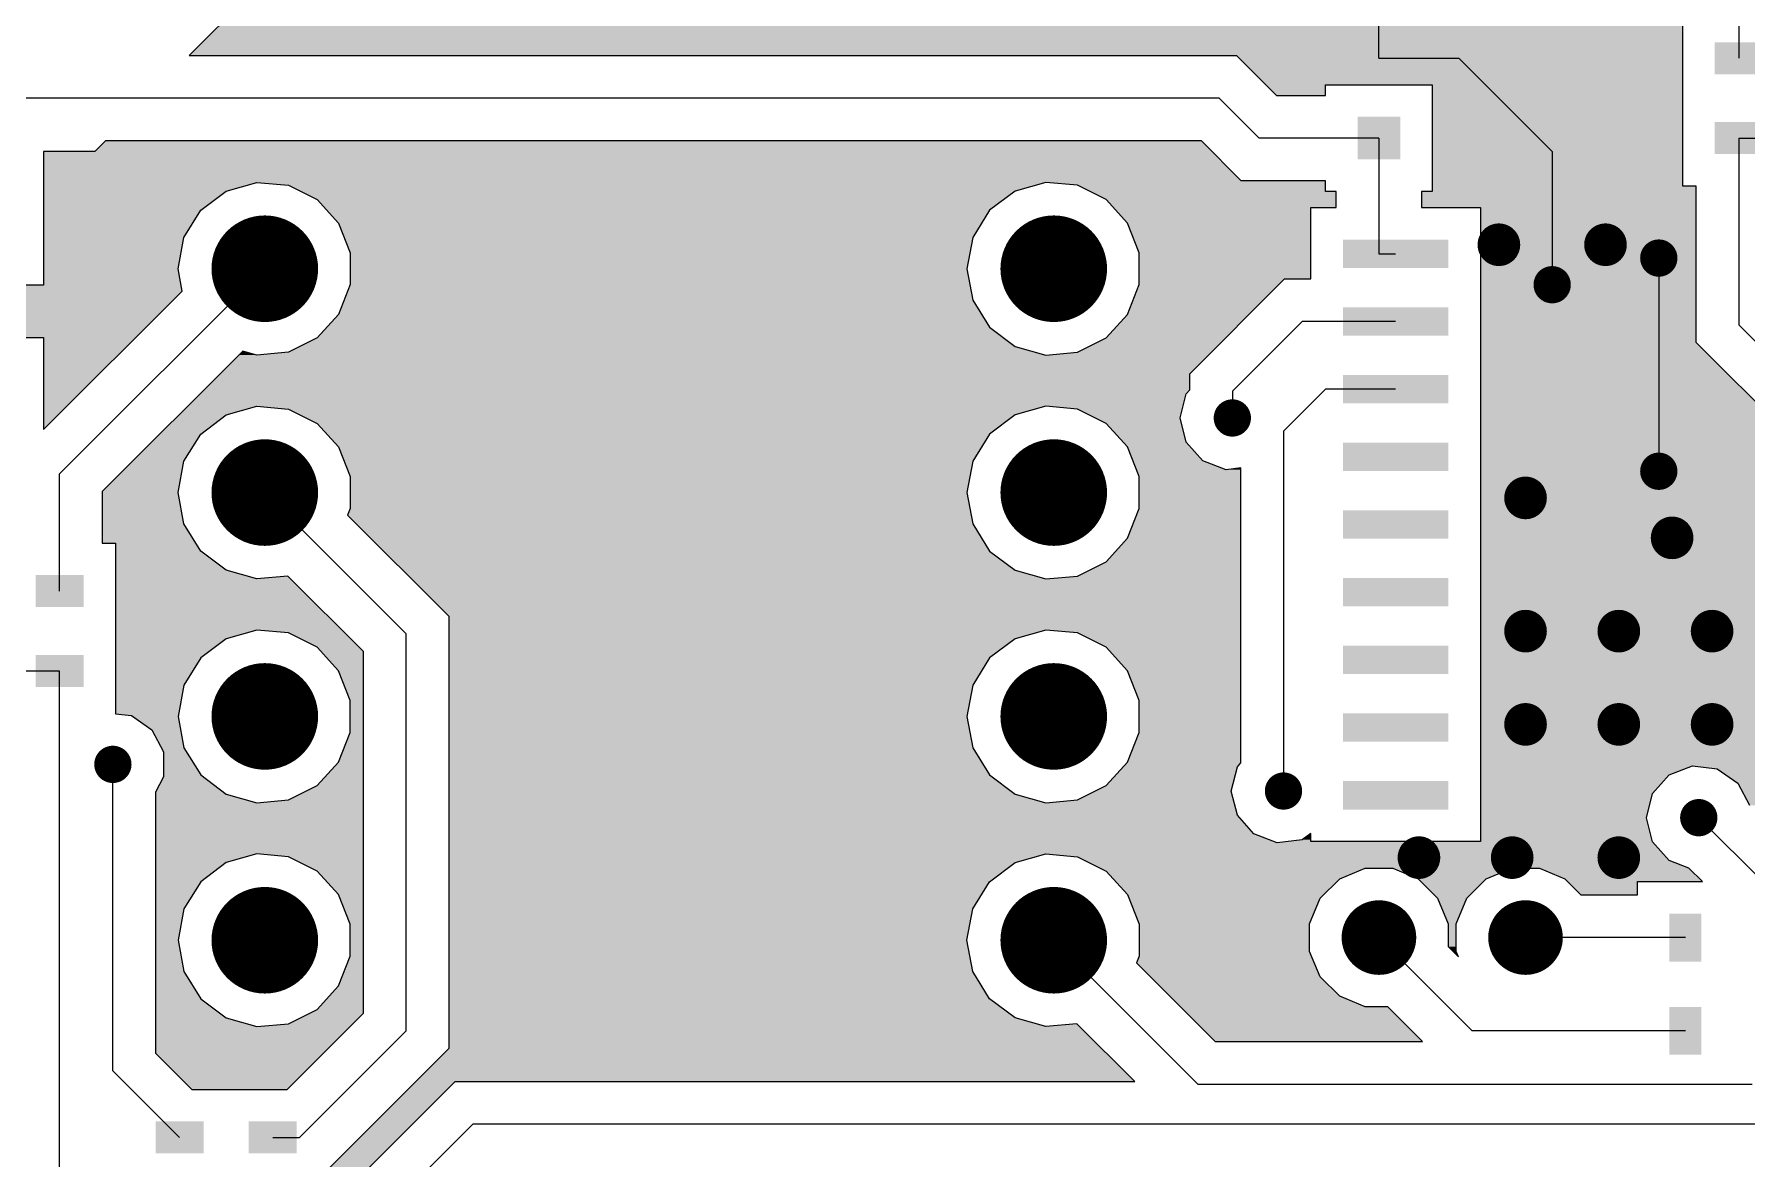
# Model space of a CAD drawing. Extents: x 295 to 953, y 10 to 290.
# Drawn here: x 784.4 to 837.4, y 114 to 148.9 of the extents above; entities that cross this region are included whole.
import ezdxf

# ---------------------------------------------------------------- set-up
doc = ezdxf.new("R2010")
doc.units = 0
doc.header["$LTSCALE"] = 5
doc.header["$MEASUREMENT"] = 0
doc.layers.get('0').update_dxf_attribs({"linetype": 'CONTINUOUS', "lineweight": 25})
doc.layers.add('16_COMP_GBR', color=1, linetype='CONTINUOUS')

msp = doc.modelspace()

# ---------------------------------------------------------------- linework, layer by layer
for points, const_width in [([(790.68, 141.595, 1), (792.33, 141.595, 1)], 1.65), ([(815.1, 141.595, 1), (816.75, 141.595, 1)], 1.65), ([(829.373, 142.338, 1), (830.033, 142.338, 1)], 0.66), ([(832.673, 142.338, 1), (833.333, 142.338, 1)], 0.66), ([(834.364, 141.925, 1), (834.941, 141.925, 1)], 0.577), ([(831.064, 141.1, 1), (831.641, 141.1, 1)], 0.577), ([(821.164, 136.975, 1), (821.741, 136.975, 1)], 0.577), ([(790.68, 134.665, 1), (792.33, 134.665, 1)], 1.65), ([(815.1, 134.665, 1), (816.75, 134.665, 1)], 1.65), ([(834.364, 135.325, 1), (834.941, 135.325, 1)], 0.577), ([(830.198, 134.5, 1), (830.858, 134.5, 1)], 0.66), ([(834.735, 133.263, 1), (835.395, 133.263, 1)], 0.66), ([(830.198, 130.375, 1), (830.858, 130.375, 1)], 0.66), ([(833.085, 130.375, 1), (833.745, 130.375, 1)], 0.66), ([(835.973, 130.375, 1), (836.633, 130.375, 1)], 0.66), ([(790.68, 127.735, 1), (792.33, 127.735, 1)], 1.65), ([(815.1, 127.735, 1), (816.75, 127.735, 1)], 1.65), ([(830.198, 127.488, 1), (830.858, 127.488, 1)], 0.66), ([(833.085, 127.488, 1), (833.745, 127.488, 1)], 0.66), ([(835.973, 127.488, 1), (836.633, 127.488, 1)], 0.66), ([(786.514, 126.25, 1), (787.091, 126.25, 1)], 0.577), ([(822.748, 125.425, 1), (823.325, 125.425, 1)], 0.577), ([(835.601, 124.6, 1), (836.179, 124.6, 1)], 0.577), ([(826.898, 123.363, 1), (827.558, 123.363, 1)], 0.66), ([(829.785, 123.363, 1), (830.445, 123.363, 1)], 0.66), ([(833.085, 123.363, 1), (833.745, 123.363, 1)], 0.66), ([(790.68, 120.805, 1), (792.33, 120.805, 1)], 1.65), ([(815.1, 120.805, 1), (816.75, 120.805, 1)], 1.65), ([(825.413, 120.888, 1), (826.568, 120.888, 1)], 1.155), ([(829.95, 120.888, 1), (831.105, 120.888, 1)], 1.155)]:
    msp.add_lwpolyline(points, format="xyb", close=True, dxfattribs=dict(const_width=const_width))
for points in [[(826.65, 148.773), (826.65, 147.453), (825.33, 148.773), (825.33, 147.453)], [(837.87, 148.608), (837.87, 147.618), (836.385, 148.608), (836.385, 147.618)], [(826.65, 146.298), (826.65, 144.978), (825.33, 146.298), (825.33, 144.978)], [(837.87, 146.133), (837.87, 145.143), (836.385, 146.133), (836.385, 145.143)], [(828.142, 142.497), (828.142, 141.617), (824.874, 142.497), (824.874, 141.617)], [(828.142, 140.401), (828.142, 139.522), (824.874, 140.401), (824.874, 139.522)], [(828.142, 138.306), (828.142, 137.426), (824.874, 138.306), (824.874, 137.426)], [(828.142, 136.21), (828.142, 135.331), (824.874, 136.21), (824.874, 135.331)], [(828.142, 134.115), (828.142, 133.235), (824.874, 134.115), (824.874, 133.235)], [(785.895, 132.108), (785.895, 131.118), (784.41, 132.108), (784.41, 131.118)], [(828.142, 132.019), (828.142, 131.14), (824.874, 132.019), (824.874, 131.14)], [(828.142, 129.924), (828.142, 129.044), (824.874, 129.924), (824.874, 129.044)], [(785.895, 129.633), (785.895, 128.643), (784.41, 129.633), (784.41, 128.643)], [(828.142, 127.828), (828.142, 126.949), (824.874, 127.828), (824.874, 126.949)], [(828.142, 125.733), (828.142, 124.853), (824.874, 125.733), (824.874, 124.853)], [(835.973, 121.63), (835.973, 120.145), (834.983, 121.63), (834.983, 120.145)], [(835.973, 118.742), (835.973, 117.258), (834.983, 118.742), (834.983, 117.258)], [(789.608, 115.195), (789.608, 114.205), (788.123, 115.195), (788.123, 114.205)], [(792.495, 115.195), (792.495, 114.205), (791.01, 115.195), (791.01, 114.205)]]:
    msp.add_solid(points)
at = {"layer": '16_COMP_GBR', "color": 7}
for p, q in [((837.128, 155.538), (837.128, 148.113)), ((796.011, 155.043), (789.165, 148.195)), ((825.99, 148.113), (825.99, 149.763)), ((835.395, 144.153), (835.395, 149.598)), ((789.165, 148.195), (821.586, 148.195)), ((821.586, 148.195), (822.824, 146.958)), ((825.99, 148.113), (828.465, 148.113)), ((831.353, 145.225), (828.465, 148.113)), ((785.565, 146.875), (782.265, 146.875)), ((821.04, 146.875), (785.565, 146.875)), ((821.04, 146.875), (822.278, 145.638)), ((822.824, 146.958), (824.34, 146.958)), ((824.34, 147.288), (827.64, 147.288)), ((824.34, 146.958), (824.34, 147.288)), ((827.64, 147.288), (827.64, 143.988)), ((786.578, 145.555), (786.248, 145.225)), ((820.494, 145.555), (786.578, 145.555)), ((821.731, 144.318), (820.494, 145.555)), ((825.99, 145.638), (822.278, 145.638)), ((825.99, 145.638), (825.99, 142.057)), ((837.128, 145.638), (840.015, 145.638)), ((837.128, 145.638), (837.128, 139.863)), ((784.659, 145.225), (784.659, 141.087)), ((786.248, 145.225), (784.659, 145.225)), ((831.353, 145.225), (831.353, 141.1)), ((790.307, 143.999), (791.258, 144.27)), ((791.258, 144.27), (792.241, 144.179)), ((792.241, 144.179), (793.124, 143.738)), ((815.678, 144.27), (814.727, 143.999)), ((816.661, 144.179), (815.678, 144.27)), ((817.544, 143.738), (816.661, 144.179)), ((824.34, 144.318), (821.731, 144.318)), ((824.34, 143.988), (824.34, 144.318)), ((789.52, 143.405), (790.307, 143.999)), ((793.124, 143.738), (793.789, 143.009)), ((814.727, 143.999), (813.94, 143.405)), ((818.209, 143.009), (817.544, 143.738)), ((824.67, 143.988), (824.34, 143.988)), ((824.67, 143.488), (824.67, 143.988)), ((827.31, 143.988), (827.31, 143.488)), ((827.64, 143.988), (827.31, 143.988)), ((835.808, 144.153), (835.395, 144.153)), ((835.808, 139.316), (835.808, 144.153)), ((789, 142.565), (789.52, 143.405)), ((813.94, 143.405), (813.42, 142.565)), ((823.883, 143.488), (824.67, 143.488)), ((823.883, 141.281), (823.883, 143.488)), ((827.31, 143.488), (829.132, 143.488)), ((829.132, 143.488), (829.132, 123.864)), ((793.789, 143.009), (794.145, 142.088)), ((818.565, 142.088), (818.209, 143.009)), ((788.819, 141.595), (789, 142.565)), ((794.145, 142.088), (794.145, 141.102)), ((813.42, 142.565), (813.239, 141.595)), ((818.565, 141.102), (818.565, 142.088)), ((825.99, 142.057), (826.508, 142.057)), ((791.505, 141.595), (785.153, 135.243)), ((788.948, 140.905), (788.819, 141.595)), ((813.239, 141.595), (813.42, 140.625)), ((834.653, 141.925), (834.653, 135.325)), ((784.659, 141.087), (779.871, 141.087)), ((794.145, 141.102), (793.789, 140.181)), ((818.209, 140.181), (818.565, 141.102)), ((820.133, 138.346), (823.068, 141.281)), ((823.068, 141.281), (823.883, 141.281)), ((784.659, 136.615), (788.948, 140.905)), ((813.42, 140.625), (813.94, 139.785)), ((793.789, 140.181), (793.124, 139.452)), ((817.544, 139.452), (818.209, 140.181)), ((821.453, 137.8), (823.614, 139.962)), ((826.508, 139.962), (823.614, 139.962)), ((779.871, 139.463), (784.659, 139.463)), ((784.659, 139.463), (784.659, 136.615)), ((793.124, 139.452), (792.241, 139.011)), ((813.94, 139.785), (814.727, 139.191)), ((816.661, 139.011), (817.544, 139.452)), ((839.124, 137.866), (837.128, 139.863)), ((790.822, 139.044), (786.473, 134.696)), ((791.258, 138.92), (790.822, 139.044)), ((792.241, 139.011), (791.258, 138.92)), ((814.727, 139.191), (815.678, 138.92)), ((815.678, 138.92), (816.661, 139.011)), ((838.578, 136.546), (835.808, 139.316)), ((820.024, 137.726), (820.133, 137.849)), ((820.133, 137.849), (820.133, 138.346)), ((823.037, 136.563), (824.34, 137.866)), ((826.508, 137.866), (824.34, 137.866)), ((790.307, 137.069), (791.258, 137.34)), ((791.258, 137.34), (792.241, 137.249)), ((815.678, 137.34), (814.727, 137.069)), ((816.661, 137.249), (815.678, 137.34)), ((819.837, 136.975), (820.024, 137.726)), ((821.453, 137.8), (821.453, 136.975)), ((789.52, 136.475), (790.307, 137.069)), ((792.241, 137.249), (793.124, 136.808)), ((793.124, 136.808), (793.789, 136.079)), ((814.727, 137.069), (813.94, 136.475)), ((817.544, 136.808), (816.661, 137.249)), ((818.209, 136.079), (817.544, 136.808)), ((820.024, 136.224), (819.837, 136.975)), ((789, 135.635), (789.52, 136.475)), ((813.94, 136.475), (813.42, 135.635)), ((823.037, 136.563), (823.037, 125.425)), ((793.789, 136.079), (794.145, 135.158)), ((818.565, 135.158), (818.209, 136.079)), ((820.535, 135.647), (820.024, 136.224)), ((785.153, 131.613), (785.153, 135.243)), ((788.819, 134.665), (789, 135.635)), ((813.42, 135.635), (813.239, 134.665)), ((821.258, 135.373), (820.535, 135.647)), ((821.717, 135.427), (821.258, 135.373)), ((821.717, 126.299), (821.717, 135.427)), ((786.473, 134.696), (786.473, 133.098)), ((789, 133.695), (788.819, 134.665)), ((791.505, 134.665), (795.878, 130.293)), ((794.145, 135.158), (794.145, 134.172)), ((813.239, 134.665), (813.42, 133.695)), ((818.565, 134.172), (818.565, 135.158)), ((794.145, 134.172), (794.068, 133.97)), ((818.209, 133.251), (818.565, 134.172)), ((789.52, 132.855), (789, 133.695)), ((794.068, 133.97), (797.198, 130.839)), ((813.42, 133.695), (813.94, 132.855)), ((786.473, 133.098), (786.885, 133.098)), ((786.885, 133.098), (786.885, 127.819)), ((817.544, 132.522), (818.209, 133.251)), ((790.307, 132.261), (789.52, 132.855)), ((813.94, 132.855), (814.727, 132.261)), ((816.661, 132.081), (817.544, 132.522)), ((791.258, 131.99), (790.307, 132.261)), ((792.223, 132.079), (791.258, 131.99)), ((794.558, 129.746), (792.223, 132.079)), ((814.727, 132.261), (815.678, 131.99)), ((815.678, 131.99), (816.661, 132.081)), ((791.258, 130.41), (790.307, 130.139)), ((792.241, 130.319), (791.258, 130.41)), ((797.198, 130.839), (797.198, 117.454)), ((815.678, 130.41), (814.727, 130.139)), ((816.661, 130.319), (815.678, 130.41)), ((790.307, 130.139), (789.52, 129.545)), ((793.124, 129.878), (792.241, 130.319)), ((793.789, 129.149), (793.124, 129.878)), ((795.878, 118), (795.878, 130.293)), ((814.727, 130.139), (813.94, 129.545)), ((817.544, 129.878), (816.661, 130.319)), ((818.209, 129.149), (817.544, 129.878)), ((789.52, 129.545), (789, 128.705)), ((794.558, 118.546), (794.558, 129.746)), ((813.94, 129.545), (813.42, 128.705)), ((785.153, 129.138), (781.853, 129.138)), ((785.153, 111.4), (785.153, 129.138)), ((794.145, 128.228), (793.789, 129.149)), ((818.565, 128.228), (818.209, 129.149)), ((789, 128.705), (788.819, 127.735)), ((813.42, 128.705), (813.239, 127.735)), ((786.885, 127.819), (787.375, 127.76)), ((787.375, 127.76), (788.012, 127.321)), ((794.145, 127.242), (794.145, 128.228)), ((818.565, 127.242), (818.565, 128.228)), ((788.012, 127.321), (788.37, 126.636)), ((788.819, 127.735), (789, 126.765)), ((793.789, 126.321), (794.145, 127.242)), ((813.239, 127.735), (813.42, 126.765)), ((818.209, 126.321), (818.565, 127.242)), ((789, 126.765), (789.52, 125.925)), ((813.42, 126.765), (813.94, 125.925)), ((786.803, 116.763), (786.803, 126.25)), ((788.37, 126.636), (788.37, 125.864)), ((793.124, 125.592), (793.789, 126.321)), ((817.544, 125.592), (818.209, 126.321)), ((821.421, 125.425), (821.608, 126.176)), ((821.608, 126.176), (821.717, 126.299)), ((834.973, 125.928), (835.695, 126.204)), ((835.695, 126.204), (836.463, 126.11)), ((788.37, 125.864), (788.123, 125.392)), ((789.52, 125.925), (790.307, 125.331)), ((813.94, 125.925), (814.727, 125.331)), ((834.461, 125.351), (834.973, 125.928)), ((836.463, 126.11), (837.099, 125.671)), ((837.099, 125.671), (837.458, 124.986)), ((788.123, 125.392), (788.123, 117.309)), ((790.307, 125.331), (791.258, 125.06)), ((791.258, 125.06), (792.241, 125.151)), ((792.241, 125.151), (793.124, 125.592)), ((814.727, 125.331), (815.678, 125.06)), ((815.678, 125.06), (816.661, 125.151)), ((816.661, 125.151), (817.544, 125.592)), ((821.608, 124.674), (821.421, 125.425)), ((834.275, 124.6), (834.461, 125.351)), ((822.119, 124.097), (821.608, 124.674)), ((834.461, 123.849), (834.275, 124.6)), ((835.89, 124.6), (837.953, 122.538)), ((822.842, 123.823), (822.119, 124.097)), ((823.883, 124.105), (823.609, 123.915)), ((823.883, 123.864), (823.883, 124.105)), ((823.609, 123.915), (822.842, 123.823)), ((829.132, 123.864), (823.883, 123.864)), ((834.973, 123.272), (834.461, 123.849)), ((790.307, 123.209), (789.52, 122.615)), ((791.258, 123.48), (790.307, 123.209)), ((792.241, 123.389), (791.258, 123.48)), ((793.124, 122.948), (792.241, 123.389)), ((813.94, 122.615), (814.727, 123.209)), ((814.727, 123.209), (815.678, 123.48)), ((815.678, 123.48), (816.661, 123.389)), ((816.661, 123.389), (817.544, 122.948)), ((824.776, 122.706), (825.563, 123.032)), ((825.563, 123.032), (826.417, 123.032)), ((826.417, 123.032), (827.206, 122.706)), ((829.313, 122.706), (830.1, 123.032)), ((830.1, 123.032), (830.955, 123.032)), ((830.955, 123.032), (831.744, 122.706)), ((835.583, 123.039), (834.973, 123.272)), ((836.004, 122.62), (835.583, 123.039)), ((789.52, 122.615), (789, 121.775)), ((793.789, 122.219), (793.124, 122.948)), ((813.42, 121.775), (813.94, 122.615)), ((817.544, 122.948), (818.209, 122.219)), ((824.172, 122.104), (824.776, 122.706)), ((827.206, 122.706), (827.808, 122.104)), ((828.709, 122.104), (829.313, 122.706)), ((831.744, 122.706), (832.242, 122.208)), ((833.993, 122.62), (836.004, 122.62)), ((833.993, 122.208), (833.993, 122.62)), ((794.145, 121.298), (793.789, 122.219)), ((818.209, 122.219), (818.565, 121.298)), ((823.845, 121.315), (824.172, 122.104)), ((827.808, 122.104), (828.135, 121.315)), ((828.383, 121.315), (828.709, 122.104)), ((832.242, 122.208), (833.993, 122.208)), ((789, 121.775), (788.819, 120.805)), ((813.239, 120.805), (813.42, 121.775)), ((794.145, 120.312), (794.145, 121.298)), ((818.565, 121.298), (818.565, 120.312)), ((823.845, 120.46), (823.845, 121.315)), ((825.99, 120.888), (828.878, 118)), ((828.135, 121.315), (828.135, 120.609)), ((828.383, 120.46), (828.383, 121.315)), ((835.478, 120.888), (830.528, 120.888)), ((788.819, 120.805), (789, 119.835)), ((813.42, 119.835), (813.239, 120.805)), ((815.925, 120.805), (820.38, 116.35)), ((824.172, 119.673), (823.845, 120.46)), ((828.135, 120.609), (828.452, 120.292)), ((828.452, 120.292), (828.383, 120.46)), ((789, 119.835), (789.52, 118.995)), ((793.789, 119.391), (794.145, 120.312)), ((813.94, 118.995), (813.42, 119.835)), ((818.565, 120.312), (818.488, 120.11)), ((818.488, 120.11), (820.926, 117.67)), ((793.124, 118.662), (793.789, 119.391)), ((824.776, 119.069), (824.172, 119.673)), ((789.52, 118.995), (790.307, 118.401)), ((814.727, 118.401), (813.94, 118.995)), ((825.563, 118.742), (824.776, 119.069)), ((826.269, 118.742), (825.563, 118.742)), ((827.34, 117.67), (826.269, 118.742)), ((790.307, 118.401), (791.258, 118.13)), ((791.258, 118.13), (792.241, 118.221)), ((792.196, 116.185), (794.558, 118.546)), ((792.241, 118.221), (793.124, 118.662)), ((815.678, 118.13), (814.727, 118.401)), ((816.643, 118.219), (815.678, 118.13)), ((818.43, 116.432), (816.643, 118.219)), ((795.878, 118), (792.578, 114.7)), ((835.478, 118), (828.878, 118)), ((788.123, 117.309), (789.248, 116.185)), ((797.198, 117.454), (793.485, 113.741)), ((820.926, 117.67), (827.34, 117.67)), ((788.865, 114.7), (786.803, 116.763)), ((789.248, 116.185), (792.196, 116.185)), ((794.506, 113.545), (797.394, 116.432)), ((797.394, 116.432), (818.43, 116.432)), ((820.38, 116.35), (837.54, 116.35)), ((795.053, 112.225), (797.94, 115.113)), ((842.078, 115.113), (797.94, 115.113)), ((791.753, 114.7), (792.578, 114.7))]:
    msp.add_line(p, q, dxfattribs=at)
for points in [[(789.165, 148.195), (790.12, 149.15), (835.395, 148.195), (835.395, 149.15)], [(822.494, 147.288), (821.586, 148.195), (835.395, 147.288), (835.395, 148.195)], [(822.494, 147.287), (822.494, 147.288), (824.34, 147.287), (827.64, 147.288)], [(822.824, 146.958), (822.494, 147.287), (824.34, 146.958), (824.34, 147.287)], [(827.64, 144.153), (827.64, 147.288), (835.395, 144.153), (835.395, 147.288)], [(786.248, 145.225), (786.578, 145.555), (820.824, 145.225), (820.494, 145.555)], [(786.578, 145.555), (786.578, 145.555), (815.678, 145.555), (786.578, 145.555)], [(784.659, 144.318), (784.659, 145.225), (821.731, 144.318), (820.824, 145.225)], [(784.659, 144.317), (784.659, 144.318), (824.34, 144.317), (821.731, 144.318)], [(784.659, 144.27), (784.659, 144.317), (824.34, 144.27), (824.34, 144.317)], [(784.659, 143.999), (784.659, 144.27), (790.307, 143.999), (791.258, 144.27)], [(792.241, 144.179), (791.258, 144.27), (815.359, 144.179), (815.678, 144.27)], [(792.601, 143.999), (792.241, 144.179), (814.727, 143.999), (815.359, 144.179)], [(816.661, 144.179), (815.678, 144.27), (824.34, 144.179), (824.34, 144.27)], [(817.044, 143.988), (816.661, 144.179), (824.34, 143.988), (824.34, 144.179)], [(784.659, 143.405), (784.659, 143.999), (789.52, 143.405), (790.307, 143.999)], [(793.124, 143.738), (792.601, 143.999), (814.382, 143.738), (814.727, 143.999)], [(793.428, 143.405), (793.124, 143.738), (813.94, 143.405), (814.382, 143.738)], [(817.045, 143.987), (817.044, 143.988), (824.67, 143.987), (824.34, 143.988)], [(817.544, 143.738), (817.045, 143.987), (824.67, 143.738), (824.67, 143.987)], [(817.772, 143.488), (817.544, 143.738), (824.67, 143.488), (824.67, 143.738)], [(827.31, 143.488), (827.31, 143.988), (835.808, 143.488), (835.808, 143.988)], [(827.64, 144.152), (827.64, 144.153), (835.808, 144.152), (835.395, 144.153)], [(827.64, 143.988), (827.64, 144.152), (835.808, 143.988), (835.808, 144.152)], [(784.659, 142.565), (784.659, 143.405), (789, 142.565), (789.52, 143.405)], [(793.789, 143.009), (793.428, 143.405), (813.695, 143.009), (813.94, 143.405)], [(818.209, 143.009), (817.772, 143.488), (823.883, 143.009), (823.883, 143.488)], [(817.772, 143.488), (817.772, 143.488), (823.883, 143.488), (824.67, 143.488)], [(829.132, 139.316), (829.132, 143.488), (835.808, 139.316), (835.808, 143.488)], [(793.96, 142.565), (793.789, 143.009), (813.42, 142.565), (813.695, 143.009)], [(818.565, 142.088), (818.209, 143.009), (823.883, 142.088), (823.883, 143.009)], [(784.659, 141.595), (784.659, 142.565), (788.819, 141.595), (789, 142.565)], [(794.145, 142.088), (793.96, 142.565), (813.331, 142.088), (813.42, 142.565)], [(794.145, 141.595), (794.145, 142.088), (813.239, 141.595), (813.331, 142.088)], [(818.565, 141.281), (818.565, 142.088), (823.883, 141.281), (823.883, 142.088)], [(784.659, 141.087), (784.659, 141.595), (788.914, 141.087), (788.819, 141.595)], [(794.145, 141.102), (794.145, 141.595), (813.331, 141.102), (813.239, 141.595)], [(774.51, 140.905), (774.51, 141.087), (788.948, 140.905), (788.914, 141.087)], [(793.96, 140.625), (794.145, 141.102), (813.42, 140.625), (813.331, 141.102)], [(818.209, 140.181), (818.565, 141.102), (821.967, 140.181), (822.888, 141.102)], [(818.565, 141.281), (818.565, 141.281), (823.068, 141.281), (823.883, 141.281)], [(818.565, 141.102), (818.565, 141.281), (822.888, 141.102), (823.068, 141.281)], [(774.51, 139.463), (774.51, 140.905), (787.506, 139.463), (788.948, 140.905)], [(793.789, 140.181), (793.96, 140.625), (813.695, 140.181), (813.42, 140.625)], [(793.428, 139.785), (793.789, 140.181), (813.94, 139.785), (813.695, 140.181)], [(817.544, 139.452), (818.209, 140.181), (821.238, 139.452), (821.967, 140.181)], [(774.51, 139.463), (774.51, 139.463), (779.871, 139.463), (784.659, 139.463)], [(784.659, 136.615), (784.659, 139.463), (784.659, 136.615), (787.506, 139.463)], [(792.601, 139.191), (793.124, 139.452), (814.727, 139.191), (814.382, 139.452)], [(793.124, 139.452), (793.428, 139.785), (814.382, 139.452), (813.94, 139.785)], [(816.661, 139.011), (817.544, 139.452), (820.798, 139.011), (821.238, 139.452)], [(790.124, 138.346), (790.698, 138.92), (820.133, 138.346), (820.707, 138.92)], [(790.698, 138.92), (790.822, 139.044), (791.258, 138.92), (790.822, 139.044)], [(790.698, 138.92), (790.698, 138.92), (815.678, 138.92), (815.677, 138.92)], [(791.258, 138.92), (792.241, 139.011), (815.677, 138.92), (815.359, 139.011)], [(792.241, 139.011), (792.601, 139.191), (815.359, 139.011), (814.727, 139.191)], [(815.678, 138.92), (816.661, 139.011), (820.707, 138.92), (820.798, 139.011)], [(829.132, 136.546), (829.132, 139.316), (838.578, 136.546), (835.808, 139.316)], [(789.503, 137.726), (789.627, 137.849), (820.024, 137.726), (820.133, 137.849)], [(789.627, 137.849), (790.124, 138.346), (820.133, 137.849), (820.133, 138.346)], [(788.846, 137.069), (789.117, 137.34), (790.307, 137.069), (791.258, 137.34)], [(789.117, 137.34), (789.503, 137.726), (819.928, 137.34), (820.024, 137.726)], [(792.241, 137.249), (791.258, 137.34), (815.359, 137.249), (815.678, 137.34)], [(816.661, 137.249), (815.678, 137.34), (819.905, 137.249), (819.928, 137.34)], [(788.252, 136.475), (788.846, 137.069), (789.52, 136.475), (790.307, 137.069)], [(792.601, 137.069), (792.241, 137.249), (814.727, 137.069), (815.359, 137.249)], [(793.124, 136.808), (792.601, 137.069), (814.382, 136.808), (814.727, 137.069)], [(793.428, 136.475), (793.124, 136.808), (813.94, 136.475), (814.382, 136.808)], [(817.21, 136.975), (816.661, 137.249), (819.837, 136.975), (819.905, 137.249)], [(817.544, 136.808), (817.21, 136.975), (819.879, 136.808), (819.837, 136.975)], [(818.076, 136.224), (817.544, 136.808), (820.024, 136.224), (819.879, 136.808)], [(787.412, 135.635), (788.252, 136.475), (789, 135.635), (789.52, 136.475)], [(793.789, 136.079), (793.428, 136.475), (813.695, 136.079), (813.94, 136.475)], [(829.132, 126.204), (829.132, 136.546), (839.348, 126.204), (839.348, 136.546)], [(829.132, 136.546), (829.132, 136.546), (839.348, 136.546), (838.578, 136.546)], [(793.96, 135.635), (793.789, 136.079), (813.42, 135.635), (813.695, 136.079)], [(818.209, 136.079), (818.076, 136.224), (820.152, 136.079), (820.024, 136.224)], [(818.376, 135.647), (818.209, 136.079), (820.535, 135.647), (820.152, 136.079)], [(786.473, 134.696), (787.412, 135.635), (788.825, 134.696), (789, 135.635)], [(794.145, 135.158), (793.96, 135.635), (813.331, 135.158), (813.42, 135.635)], [(818.482, 135.373), (818.376, 135.647), (821.258, 135.373), (820.535, 135.647)], [(818.565, 135.158), (818.482, 135.373), (821.717, 135.158), (821.717, 135.373)], [(821.258, 135.373), (821.717, 135.427), (821.717, 135.373), (821.717, 135.427)], [(786.473, 134.665), (786.473, 134.696), (788.819, 134.665), (788.825, 134.696)], [(786.473, 133.695), (786.473, 134.665), (789, 133.695), (788.819, 134.665)], [(794.145, 134.665), (794.145, 135.158), (813.239, 134.665), (813.331, 135.158)], [(794.145, 134.172), (794.145, 134.665), (813.331, 134.172), (813.239, 134.665)], [(818.565, 134.172), (818.565, 135.158), (821.717, 134.172), (821.717, 135.158)], [(794.068, 133.97), (794.145, 134.172), (813.369, 133.97), (813.331, 134.172)], [(818.209, 133.251), (818.565, 134.172), (821.717, 133.251), (821.717, 134.172)], [(786.473, 133.098), (786.473, 133.695), (789.37, 133.098), (789, 133.695)], [(794.343, 133.695), (794.068, 133.97), (813.42, 133.695), (813.369, 133.97)], [(795.182, 132.855), (794.343, 133.695), (813.94, 132.855), (813.42, 133.695)], [(786.885, 132.855), (786.885, 133.098), (789.52, 132.855), (789.37, 133.098)], [(817.544, 132.522), (818.209, 133.251), (821.717, 132.522), (821.717, 133.251)], [(786.885, 132.261), (786.885, 132.855), (790.307, 132.261), (789.52, 132.855)], [(795.776, 132.261), (795.182, 132.855), (814.727, 132.261), (813.94, 132.855)], [(816.661, 132.081), (817.544, 132.522), (821.717, 132.081), (821.717, 132.522)], [(786.885, 131.99), (786.885, 132.261), (791.258, 131.99), (790.307, 132.261)], [(786.885, 130.41), (786.885, 131.99), (793.894, 130.41), (792.312, 131.99)], [(791.258, 131.99), (792.223, 132.079), (792.312, 131.99), (792.223, 132.079)], [(796.047, 131.99), (795.776, 132.261), (815.678, 131.99), (814.727, 132.261)], [(797.198, 130.839), (796.047, 131.99), (821.717, 130.839), (821.717, 131.99)], [(815.678, 131.99), (816.661, 132.081), (821.717, 131.99), (821.717, 132.081)], [(786.885, 130.139), (786.885, 130.41), (790.307, 130.139), (791.258, 130.41)], [(792.241, 130.319), (791.258, 130.41), (793.985, 130.319), (793.894, 130.41)], [(797.198, 130.41), (797.198, 130.839), (821.717, 130.41), (821.717, 130.839)], [(797.198, 130.139), (797.198, 130.41), (814.727, 130.139), (815.678, 130.41)], [(816.661, 130.319), (815.678, 130.41), (821.717, 130.319), (821.717, 130.41)], [(786.885, 129.545), (786.885, 130.139), (789.52, 129.545), (790.307, 130.139)], [(793.124, 129.878), (792.241, 130.319), (794.425, 129.878), (793.985, 130.319)], [(793.244, 129.746), (793.124, 129.878), (794.558, 129.746), (794.425, 129.878)], [(797.198, 129.545), (797.198, 130.139), (813.94, 129.545), (814.727, 130.139)], [(817.544, 129.878), (816.661, 130.319), (821.717, 129.878), (821.717, 130.319)], [(818.209, 129.149), (817.544, 129.878), (821.717, 129.149), (821.717, 129.878)], [(786.885, 128.705), (786.885, 129.545), (789, 128.705), (789.52, 129.545)], [(793.789, 129.149), (793.244, 129.746), (794.558, 129.149), (794.558, 129.746)], [(797.198, 128.705), (797.198, 129.545), (813.42, 128.705), (813.94, 129.545)], [(794.145, 128.228), (793.789, 129.149), (794.558, 128.228), (794.558, 129.149)], [(818.565, 128.228), (818.209, 129.149), (821.717, 128.228), (821.717, 129.149)], [(786.885, 127.819), (786.885, 128.705), (788.835, 127.819), (789, 128.705)], [(797.198, 127.735), (797.198, 128.705), (813.239, 127.735), (813.42, 128.705)], [(787.375, 127.76), (786.885, 127.819), (788.823, 127.76), (788.835, 127.819)], [(787.411, 127.735), (787.375, 127.76), (788.819, 127.735), (788.823, 127.76)], [(794.145, 127.242), (794.145, 128.228), (794.558, 127.242), (794.558, 128.228)], [(818.565, 127.242), (818.565, 128.228), (821.717, 127.242), (821.717, 128.228)], [(788.012, 127.321), (787.411, 127.735), (788.896, 127.321), (788.819, 127.735)], [(788.303, 126.765), (788.012, 127.321), (789, 126.765), (788.896, 127.321)], [(793.789, 126.321), (794.145, 127.242), (794.558, 126.321), (794.558, 127.242)], [(797.198, 126.765), (797.198, 127.735), (813.42, 126.765), (813.239, 127.735)], [(818.209, 126.321), (818.565, 127.242), (821.717, 126.321), (821.717, 127.242)], [(788.37, 126.636), (788.303, 126.765), (789.08, 126.636), (789, 126.765)], [(797.198, 125.925), (797.198, 126.765), (813.94, 125.925), (813.42, 126.765)], [(788.37, 125.925), (788.37, 126.636), (789.52, 125.925), (789.08, 126.636)], [(793.124, 125.592), (793.789, 126.321), (794.558, 125.592), (794.558, 126.321)], [(817.544, 125.592), (818.076, 126.176), (821.463, 125.592), (821.608, 126.176)], [(818.076, 126.176), (818.189, 126.299), (821.608, 126.176), (821.717, 126.299)], [(818.189, 126.299), (818.209, 126.321), (821.717, 126.299), (821.717, 126.321)], [(829.132, 125.928), (829.132, 126.204), (834.973, 125.928), (835.695, 126.204)], [(836.463, 126.11), (835.695, 126.204), (839.348, 126.11), (839.348, 126.204)], [(788.123, 125.392), (788.37, 125.864), (790.226, 125.392), (789.601, 125.864)], [(788.37, 125.864), (788.37, 125.925), (789.601, 125.864), (789.52, 125.925)], [(797.198, 125.331), (797.198, 125.925), (814.727, 125.331), (813.94, 125.925)], [(829.132, 125.351), (829.132, 125.928), (834.461, 125.351), (834.973, 125.928)], [(837.099, 125.671), (836.463, 126.11), (839.348, 125.671), (839.348, 126.11)], [(837.458, 124.986), (837.099, 125.671), (839.348, 124.986), (839.348, 125.671)], [(788.123, 125.331), (788.123, 125.392), (790.307, 125.331), (790.226, 125.392)], [(788.123, 125.06), (788.123, 125.331), (791.258, 125.06), (790.307, 125.331)], [(791.258, 125.06), (792.241, 125.151), (794.558, 125.06), (794.558, 125.151)], [(792.241, 125.151), (793.124, 125.592), (794.558, 125.151), (794.558, 125.592)], [(797.198, 125.06), (797.198, 125.331), (815.678, 125.06), (814.727, 125.331)], [(815.678, 125.06), (816.661, 125.151), (821.512, 125.06), (821.489, 125.151)], [(816.661, 125.151), (817.21, 125.425), (821.489, 125.151), (821.421, 125.425)], [(817.21, 125.425), (817.544, 125.592), (821.421, 125.425), (821.463, 125.592)], [(829.132, 124.6), (829.132, 125.351), (834.275, 124.6), (834.461, 125.351)], [(788.123, 123.48), (788.123, 125.06), (794.558, 123.48), (794.558, 125.06)], [(797.198, 124.674), (797.198, 125.06), (821.608, 124.674), (821.512, 125.06)], [(797.198, 124.097), (797.198, 124.674), (822.119, 124.097), (821.608, 124.674)], [(829.132, 123.864), (829.132, 124.6), (834.457, 123.864), (834.275, 124.6)], [(797.198, 123.823), (797.198, 124.097), (822.842, 123.823), (822.119, 124.097)], [(823.609, 123.915), (823.883, 124.105), (823.883, 123.915), (823.883, 124.105)], [(797.198, 123.48), (797.198, 123.823), (834.789, 123.48), (834.485, 123.823)], [(822.842, 123.823), (823.061, 123.849), (834.485, 123.823), (834.461, 123.849)], [(823.061, 123.849), (823.184, 123.864), (834.461, 123.849), (834.457, 123.864)], [(823.184, 123.864), (823.609, 123.915), (823.883, 123.864), (823.883, 123.915)], [(788.123, 123.209), (788.123, 123.48), (790.307, 123.209), (791.258, 123.48)], [(788.123, 122.615), (788.123, 123.209), (789.52, 122.615), (790.307, 123.209)], [(792.241, 123.389), (791.258, 123.48), (794.558, 123.389), (794.558, 123.48)], [(793.124, 122.948), (792.241, 123.389), (794.558, 122.948), (794.558, 123.389)], [(797.198, 123.209), (797.198, 123.48), (814.727, 123.209), (815.678, 123.48)], [(797.198, 122.615), (797.198, 123.209), (813.94, 122.615), (814.727, 123.209)], [(816.661, 123.389), (815.678, 123.48), (834.869, 123.389), (834.789, 123.48)], [(816.896, 123.272), (816.661, 123.389), (834.973, 123.272), (834.869, 123.389)], [(817.362, 123.039), (816.896, 123.272), (835.583, 123.039), (834.973, 123.272)], [(817.375, 123.032), (817.362, 123.039), (835.59, 123.032), (835.583, 123.039)], [(817.375, 123.032), (817.375, 123.032), (825.563, 123.032), (826.417, 123.032)], [(817.544, 122.948), (817.375, 123.032), (825.36, 122.948), (825.563, 123.032)], [(826.417, 123.032), (826.417, 123.032), (830.1, 123.032), (830.955, 123.032)], [(827.206, 122.706), (826.417, 123.032), (829.313, 122.706), (830.1, 123.032)], [(831.744, 122.706), (830.955, 123.032), (835.918, 122.706), (835.59, 123.032)], [(788.123, 121.775), (788.123, 122.615), (789, 121.775), (789.52, 122.615)], [(793.789, 122.219), (793.124, 122.948), (794.558, 122.219), (794.558, 122.948)], [(797.198, 121.775), (797.198, 122.615), (813.42, 121.775), (813.94, 122.615)], [(817.765, 122.706), (817.544, 122.948), (824.776, 122.706), (825.36, 122.948)], [(818.209, 122.219), (817.765, 122.706), (824.288, 122.219), (824.776, 122.706)], [(827.808, 122.104), (827.206, 122.706), (828.709, 122.104), (829.313, 122.706)], [(831.829, 122.62), (831.744, 122.706), (836.004, 122.62), (835.918, 122.706)], [(832.242, 122.208), (831.829, 122.62), (833.993, 122.208), (833.993, 122.62)], [(831.829, 122.62), (831.829, 122.62), (833.993, 122.62), (836.004, 122.62)], [(794.145, 121.298), (793.789, 122.219), (794.558, 121.298), (794.558, 122.219)], [(818.253, 122.104), (818.209, 122.219), (824.172, 122.104), (824.288, 122.219)], [(818.559, 121.315), (818.253, 122.104), (823.845, 121.315), (824.172, 122.104)], [(828.135, 121.315), (827.808, 122.104), (828.383, 121.315), (828.709, 122.104)], [(788.123, 120.805), (788.123, 121.775), (788.819, 120.805), (789, 121.775)], [(797.198, 120.805), (797.198, 121.775), (813.239, 120.805), (813.42, 121.775)], [(794.145, 120.312), (794.145, 121.298), (794.558, 120.312), (794.558, 121.298)], [(818.565, 121.298), (818.559, 121.315), (823.845, 121.298), (823.845, 121.315)], [(818.565, 120.46), (818.565, 121.298), (823.845, 120.46), (823.845, 121.298)], [(828.135, 120.609), (828.135, 121.315), (828.383, 120.609), (828.383, 121.315)], [(788.123, 119.835), (788.123, 120.805), (789, 119.835), (788.819, 120.805)], [(797.198, 119.835), (797.198, 120.805), (813.42, 119.835), (813.239, 120.805)], [(818.565, 120.312), (818.565, 120.46), (823.907, 120.312), (823.845, 120.46)], [(828.284, 120.46), (828.135, 120.609), (828.383, 120.46), (828.383, 120.609)], [(828.452, 120.292), (828.284, 120.46), (828.452, 120.292), (828.383, 120.46)], [(788.123, 118.995), (788.123, 119.835), (789.52, 118.995), (789, 119.835)], [(793.789, 119.391), (794.145, 120.312), (794.558, 119.391), (794.558, 120.312)], [(797.198, 118.995), (797.198, 119.835), (813.94, 118.995), (813.42, 119.835)], [(818.488, 120.11), (818.565, 120.312), (823.99, 120.11), (823.907, 120.312)], [(818.924, 119.673), (818.488, 120.11), (824.172, 119.673), (823.99, 120.11)], [(793.124, 118.662), (793.789, 119.391), (794.558, 118.662), (794.558, 119.391)], [(819.528, 119.069), (818.924, 119.673), (824.776, 119.069), (824.172, 119.673)], [(788.123, 118.401), (788.123, 118.995), (790.307, 118.401), (789.52, 118.995)], [(797.198, 118.401), (797.198, 118.995), (814.727, 118.401), (813.94, 118.995)], [(819.854, 118.742), (819.528, 119.069), (825.563, 118.742), (824.776, 119.069)], [(819.854, 118.742), (819.854, 118.742), (826.269, 118.742), (825.563, 118.742)], [(820.926, 117.67), (819.854, 118.742), (827.34, 117.67), (826.269, 118.742)], [(788.123, 118.13), (788.123, 118.401), (791.258, 118.13), (790.307, 118.401)], [(791.258, 118.13), (792.241, 118.221), (794.142, 118.13), (794.233, 118.221)], [(792.241, 118.221), (792.892, 118.546), (794.233, 118.221), (794.558, 118.546)], [(792.892, 118.546), (793.124, 118.662), (794.558, 118.546), (794.558, 118.662)], [(797.198, 118.13), (797.198, 118.401), (815.678, 118.13), (814.727, 118.401)], [(815.678, 118.13), (816.643, 118.219), (816.732, 118.13), (816.643, 118.219)], [(788.123, 117.309), (788.123, 118.13), (793.32, 117.309), (794.142, 118.13)], [(797.198, 117.454), (797.198, 118.13), (817.408, 117.454), (816.732, 118.13)], [(789.248, 116.185), (788.123, 117.309), (792.196, 116.185), (793.32, 117.309)], [(796.176, 116.432), (797.198, 117.454), (818.43, 116.432), (817.408, 117.454)], [(793.485, 113.741), (796.176, 116.432), (794.703, 113.741), (797.394, 116.432)], [(796.176, 116.432), (796.176, 116.432), (797.394, 116.432), (818.43, 116.432)]]:
    msp.add_solid(points, dxfattribs=at)

doc.saveas('drawing.dxf')
